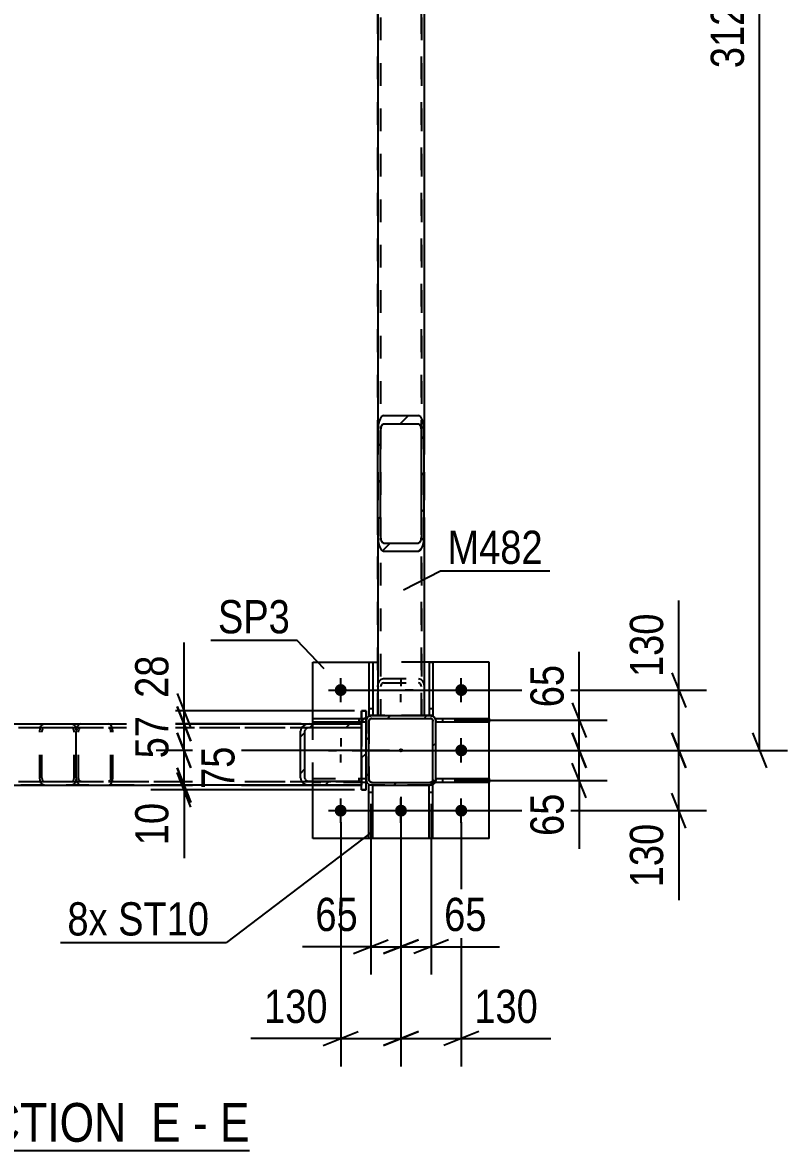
# Model space of a CAD drawing. Header units: millimetres. Extents: x -815 to 374, y -743 to 98.
# Drawn here: x 56.5 to 122.5, y -289.5 to -192.2 of the extents above; entities that cross this region are included whole.
import ezdxf

# ---------------------------------------------------------------- set-up
doc = ezdxf.new("R2010")
doc.units = ezdxf.units.MM
doc.linetypes.add('DXK_LINE_DOT2', pattern=[3.9198, 1.9599, -1.9599])
doc.linetypes.add('DXK_LINE_DOT3', pattern=[5.9187, 2.979, -0.9799, 0.9799, -0.9799])
doc.styles.add('Arial Narrow', font='ARIALN.TTF', dxfattribs={"height": 0.2})

# ---------------------------------------------------------------- blocks, each defined once
blk = doc.blocks.new('Unknown-232933173-16 - 10105')
at = {"color": 6, "linetype": 'Continuous'}
blk.add_line((48.422, -289.464), (76.069, -289.464), dxfattribs=at)
at = {"color": 0, "linetype": 'Continuous'}
for points in [[(66.53, -288.714), (66.53, -285.214), (48.422, -285.214), (48.422, -288.714)], [(70.137, -288.714), (70.137, -285.214), (67.58, -285.214), (67.58, -288.714)], [(72.462, -288.714), (72.462, -285.214), (71.187, -285.214), (71.187, -288.714)], [(76.069, -288.714), (76.069, -285.214), (73.512, -285.214), (73.512, -288.714)]]:
    blk.add_wipeout(points, dxfattribs=at)
at = {"color": 7, "linetype": 'Continuous', "style": 'Arial Narrow'}
for s, height, p in [('SECTION ', 3.3405, (48.422, -288.714)), ('E', 3.34, (67.58, -288.714)), ('E', 3.34, (73.512, -288.714)), ('-', 3.34, (71.187, -288.714))]:
    blk.add_text(s, height=height, dxfattribs=at).set_placement(p)
blk = doc.blocks.new('Part-232933173-10213 - 10105')
at = {"color": 2, "linetype": 'Continuous'}
for p, q in [((86.37, -247.356), (86.37, -251.956)), ((86.37, -247.356), (86.69, -247.356)), ((86.69, -247.356), (86.69, -251.956)), ((86.61, -251.956), (86.37, -251.956))]:
    blk.add_line(p, q, dxfattribs=at)
at = {"color": 7, "linetype": 'DXK_LINE_DOT2'}
for p, q in [((86.37, -251.356), (86.69, -251.356)), ((86.69, -251.956), (86.61, -251.956))]:
    blk.add_line(p, q, dxfattribs=at)
blk = doc.blocks.new('Part-232933173-10149 - 10105')
at = {"color": 7, "linetype": 'DXK_LINE_DOT2'}
for p, q in [((86.13, -251.556), (85.73, -251.556)), ((85.73, -251.556), (85.73, -258.356)), ((85.73, -251.556), (86.13, -251.556)), ((86.13, -258.356), (86.13, -251.556)), ((85.73, -258.356), (86.13, -258.356)), ((86.13, -258.356), (85.73, -258.356))]:
    blk.add_line(p, q, dxfattribs=at)
blk = doc.blocks.new('Part-232933173-10228 - 10105')
at = {"color": 2, "linetype": 'Continuous'}
for p, q in [((81.53, -252.197), (85.73, -252.197)), ((81.53, -252.517), (81.53, -252.197)), ((85.73, -252.517), (81.53, -252.517))]:
    blk.add_line(p, q, dxfattribs=at)
at = {"color": 7, "linetype": 'DXK_LINE_DOT2'}
for p, q in [((85.53, -252.517), (85.53, -252.197)), ((85.73, -252.197), (86.13, -252.197)), ((86.13, -252.517), (85.73, -252.517)), ((86.13, -252.197), (86.13, -252.517))]:
    blk.add_line(p, q, dxfattribs=at)
blk = doc.blocks.new('Part-232933173-10481 - 10105')
at = {"linetype": 'Continuous'}
h = blk.add_hatch(dxfattribs=at)
h.set_pattern_fill('', scale=0.7, style=0, pattern_type=0)
h.set_pattern_definition([(45, (41.0365, -257.9555), (-1.57154, 1.57154), [])])
h.paths.add_polyline_path([(36.531, -257.955), (41.036, -257.955), (41.33, -257.907), (41.578, -257.768), (41.744, -257.56), (41.803, -257.315), (41.803, -253.315), (41.744, -253.071), (41.578, -252.863), (41.33, -252.724), (41.036, -252.675), (36.531, -252.675), (36.531, -252.995), (41.036, -252.995), (41.183, -253.02), (41.307, -253.089), (41.39, -253.193), (41.419, -253.315), (41.419, -257.315), (41.39, -257.438), (41.307, -257.542), (41.183, -257.611), (41.036, -257.635), (36.531, -257.635)])
at = {"color": 7, "linetype": 'DXK_LINE_DOT2'}
for p, q in [((36.531, -257.955), (36.531, -252.675)), ((36.531, -252.675), (58.353, -252.676)), ((57.999, -253.071), (58.082, -252.863)), ((58.082, -252.863), (58.206, -252.724)), ((58.206, -252.724), (58.353, -252.676)), ((58.353, -252.676), (60.747, -252.676)), ((36.531, -252.995), (58.353, -252.996)), ((41.036, -252.995), (60.747, -252.996)), ((57.97, -253.316), (57.999, -253.071)), ((57.97, -257.316), (57.97, -253.316)), ((58.176, -253.193), (58.161, -253.316)), ((58.161, -257.316), (58.161, -253.316)), ((58.218, -253.089), (58.176, -253.193)), ((58.218, -253.089), (58.234, -253.071)), ((58.234, -253.071), (58.28, -253.02)), ((58.28, -253.02), (58.353, -252.996)), ((58.353, -252.996), (60.747, -252.996)), ((60.82, -253.02), (60.747, -252.996)), ((60.882, -253.089), (60.82, -253.02)), ((60.924, -253.193), (60.882, -253.089)), ((60.938, -253.316), (60.924, -253.193)), ((60.938, -257.316), (60.938, -253.316)), ((36.531, -257.635), (58.353, -257.636)), ((41.036, -257.635), (60.747, -257.636)), ((57.999, -257.56), (57.97, -257.316)), ((58.082, -257.768), (57.999, -257.56)), ((58.206, -257.907), (58.082, -257.768)), ((58.161, -257.316), (58.176, -257.438)), ((58.176, -257.438), (58.218, -257.542)), ((58.218, -257.542), (58.28, -257.611)), ((58.28, -257.611), (58.353, -257.636)), ((58.353, -257.636), (60.747, -257.636)), ((60.747, -257.636), (60.82, -257.611)), ((60.82, -257.611), (60.882, -257.542)), ((60.882, -257.542), (60.924, -257.438)), ((60.924, -257.438), (60.938, -257.316)), ((36.531, -257.955), (58.353, -257.956)), ((58.353, -257.956), (58.206, -257.907)), ((58.353, -257.956), (60.747, -257.956))]:
    blk.add_line(p, q, dxfattribs=at)
at = {"color": 2, "linetype": 'Continuous'}
for p, q in [((41.036, -252.675), (36.531, -252.675)), ((36.531, -252.675), (36.531, -252.995)), ((41.036, -252.675), (60.747, -252.676)), ((41.33, -252.724), (41.036, -252.675)), ((60.747, -252.676), (60.893, -252.724)), ((60.893, -252.724), (61.018, -252.863)), ((61.018, -252.863), (61.101, -253.071)), ((36.531, -252.995), (41.036, -252.995)), ((41.036, -252.995), (41.183, -253.02)), ((41.39, -253.193), (41.419, -253.315)), ((41.419, -257.315), (41.419, -253.315)), ((41.803, -253.315), (41.744, -253.071)), ((41.803, -257.315), (41.803, -253.315)), ((61.101, -253.071), (61.13, -253.316)), ((61.13, -257.316), (61.13, -253.316)), ((36.531, -257.635), (41.036, -257.635)), ((36.531, -257.955), (36.531, -257.635)), ((41.183, -257.611), (41.036, -257.635)), ((41.419, -257.315), (41.39, -257.438)), ((41.744, -257.56), (41.803, -257.315)), ((61.018, -257.768), (60.893, -257.907)), ((61.101, -257.56), (61.018, -257.768)), ((61.13, -257.316), (61.101, -257.56)), ((36.531, -257.955), (41.036, -257.955)), ((41.036, -257.955), (41.33, -257.907)), ((41.036, -257.955), (60.747, -257.956)), ((60.893, -257.907), (60.747, -257.956))]:
    blk.add_line(p, q, dxfattribs=at)
for centre, radius, start, end in [((41.112, -253.406), 0.716, 27.94628, 72.29879), ((41.074, -253.361), 0.358, 27.94628, 72.29879), ((41.074, -257.27), 0.358, 287.70117, 332.05373), ((41.112, -257.225), 0.716, 287.70117, 332.05373)]:
    blk.add_arc(centre, radius, start, end, dxfattribs=at)
blk = doc.blocks.new('Part-232933173-10417 - 10105')
at = {"color": 2, "linetype": 'Continuous'}
for p, q in [((81.53, -252.676), (81.53, -247.356)), ((81.53, -247.356), (87.13, -247.356)), ((96.73, -247.356), (91.13, -247.356)), ((96.73, -262.556), (96.73, -247.356)), ((81.53, -262.556), (81.53, -257.955)), ((96.73, -262.556), (81.53, -262.556))]:
    blk.add_line(p, q, dxfattribs=at)
at = {"color": 7, "linetype": 'DXK_LINE_DOT2'}
for p, q in [((91.13, -247.356), (87.13, -247.356)), ((81.53, -257.955), (81.53, -252.676))]:
    blk.add_line(p, q, dxfattribs=at)
blk = doc.blocks.new('Part-232933173-10150 - 10105')
at = {"linetype": 'Continuous'}
h = blk.add_hatch(dxfattribs=at)
h.set_pattern_fill('', scale=0.7, style=0, pattern_type=0)
h.set_pattern_definition([(45, (86.1297, -258.3562), (-1.57154, 1.57154), [])])
h.paths.add_polyline_path([(85.73, -258.356), (86.13, -258.356), (86.13, -251.556), (85.73, -251.556)])
at = {"color": 7, "linetype": 'DXK_LINE_DOT2'}
for p, q in [((85.73, -258.356), (85.73, -251.556)), ((85.73, -251.556), (86.13, -251.556)), ((86.13, -251.556), (86.13, -258.356)), ((86.13, -258.356), (85.73, -258.356))]:
    blk.add_line(p, q, dxfattribs=at)
at = {"color": 2, "linetype": 'Continuous'}
for p, q in [((85.73, -251.556), (86.13, -251.556)), ((85.73, -258.356), (85.73, -251.556)), ((86.13, -258.356), (86.13, -251.556)), ((85.73, -258.356), (86.13, -258.356))]:
    blk.add_line(p, q, dxfattribs=at)
blk = doc.blocks.new('Part-232933173-10173 - 10105')
at = {"color": 7, "linetype": 'DXK_LINE_DOT2'}
for p, q in [((61.242, -252.863), (61.159, -253.071)), ((61.366, -252.724), (61.242, -252.863)), ((61.513, -252.676), (61.366, -252.724)), ((61.513, -252.676), (63.907, -252.676)), ((61.513, -252.676), (85.73, -252.676)), ((63.907, -252.676), (85.73, -252.676)), ((64.053, -252.724), (63.907, -252.676)), ((64.178, -252.863), (64.053, -252.724)), ((64.261, -253.071), (64.178, -252.863)), ((85.73, -252.676), (85.73, -257.956)), ((61.159, -253.071), (61.13, -253.316)), ((61.13, -257.316), (61.13, -253.316)), ((61.321, -253.316), (61.336, -253.193)), ((61.321, -257.316), (61.321, -253.316)), ((61.336, -253.193), (61.378, -253.089)), ((61.378, -253.089), (61.44, -253.02)), ((61.44, -253.02), (61.513, -252.996)), ((61.513, -252.996), (63.907, -252.996)), ((61.513, -252.996), (85.73, -252.996)), ((63.907, -252.996), (85.73, -252.996)), ((63.907, -252.996), (63.98, -253.02)), ((63.98, -253.02), (64.042, -253.089)), ((64.042, -253.089), (64.084, -253.193)), ((64.084, -253.193), (64.098, -253.316)), ((64.098, -257.316), (64.098, -253.316)), ((64.29, -253.316), (64.261, -253.071)), ((64.29, -257.316), (64.29, -253.316)), ((61.13, -257.316), (61.159, -257.56)), ((61.159, -257.56), (61.242, -257.768)), ((61.242, -257.768), (61.366, -257.907)), ((61.336, -257.438), (61.321, -257.316)), ((61.378, -257.542), (61.336, -257.438)), ((61.44, -257.611), (61.378, -257.542)), ((61.513, -257.636), (61.44, -257.611)), ((61.513, -257.636), (63.907, -257.636)), ((61.513, -257.636), (85.73, -257.636)), ((63.98, -257.611), (63.907, -257.636)), ((63.907, -257.636), (85.73, -257.636)), ((64.042, -257.542), (63.98, -257.611)), ((64.084, -257.438), (64.042, -257.542)), ((64.053, -257.907), (64.178, -257.768)), ((64.098, -257.316), (64.084, -257.438)), ((64.178, -257.768), (64.261, -257.56)), ((64.261, -257.56), (64.29, -257.316)), ((61.366, -257.907), (61.513, -257.956)), ((61.513, -257.956), (63.907, -257.956)), ((85.73, -257.956), (61.513, -257.956)), ((63.907, -257.956), (64.053, -257.907)), ((63.907, -257.956), (85.73, -257.956))]:
    blk.add_line(p, q, dxfattribs=at)
blk = doc.blocks.new('Bolt-232933173-10181 - 10105')
at = {"linetype": 'Continuous'}
for points in [[(83.93, -249.236, -1), (83.93, -250.276, -1)], [(94.33, -249.236, -1), (94.33, -250.276, -1)], [(94.33, -254.436, -1), (94.33, -255.476, -1)], [(83.93, -259.636, -1), (83.93, -260.676, -1)], [(89.13, -259.636, -1), (89.13, -260.676, -1)], [(94.33, -259.636, -1), (94.33, -260.676, -1)]]:
    blk.add_hatch(color=1, dxfattribs=at).paths.add_polyline_path(points)
at = {"color": 1, "linetype": 'Continuous'}
for p, q in [((83.93, -250.796), (83.93, -248.716)), ((89.13, -248.716), (89.13, -249.409)), ((94.33, -250.796), (94.33, -248.716)), ((82.89, -249.756), (84.97, -249.756)), ((88.09, -249.756), (88.782, -249.756)), ((90.17, -249.756), (89.477, -249.756)), ((93.29, -249.756), (95.37, -249.756)), ((89.13, -250.796), (89.13, -250.104)), ((83.93, -253.916), (83.93, -254.609)), ((94.33, -255.996), (94.33, -253.916)), ((82.89, -254.956), (83.582, -254.956)), ((83.93, -255.996), (83.93, -255.304)), ((84.97, -254.956), (84.277, -254.956)), ((93.29, -254.956), (95.37, -254.956)), ((83.93, -261.196), (83.93, -259.116)), ((89.13, -261.196), (89.13, -259.116)), ((94.33, -261.196), (94.33, -259.116)), ((82.89, -260.156), (84.97, -260.156)), ((88.09, -260.156), (90.17, -260.156)), ((93.29, -260.156), (95.37, -260.156))]:
    blk.add_line(p, q, dxfattribs=at)
blk = doc.blocks.new('Part-232933173-10482 - 10105')
at = {"linetype": 'Continuous'}
h = blk.add_hatch(dxfattribs=at)
h.set_pattern_fill('', scale=0.7, style=0, pattern_type=0)
h.set_pattern_definition([(45, (85.7297, -257.9555), (-1.57154, 1.57154), [])])
h.paths.add_polyline_path([(81.223, -257.955), (85.73, -257.955), (85.73, -257.635), (81.223, -257.635), (81.077, -257.611), (80.953, -257.542), (80.869, -257.438), (80.84, -257.315), (80.84, -253.315), (80.869, -253.193), (80.953, -253.089), (81.077, -253.02), (81.223, -252.995), (85.73, -252.995), (85.73, -252.675), (81.223, -252.675), (80.93, -252.724), (80.682, -252.863), (80.516, -253.071), (80.457, -253.315), (80.457, -257.315), (80.516, -257.56), (80.682, -257.768), (80.93, -257.907)])
at = {"color": 7, "linetype": 'DXK_LINE_DOT2'}
for p, q in [((36.531, -252.676), (85.73, -252.675)), ((36.531, -257.956), (36.531, -252.676)), ((36.531, -252.676), (60.747, -252.676)), ((85.73, -257.955), (85.73, -252.675)), ((36.531, -252.996), (85.73, -252.995)), ((36.531, -252.996), (81.223, -252.995)), ((36.531, -257.636), (85.73, -257.635)), ((36.531, -257.636), (81.223, -257.635)), ((85.73, -257.955), (36.531, -257.956)), ((36.531, -257.956), (60.747, -257.956))]:
    blk.add_line(p, q, dxfattribs=at)
at = {"color": 2, "linetype": 'Continuous'}
for p, q in [((60.747, -252.676), (81.223, -252.675)), ((81.223, -252.675), (80.93, -252.724)), ((81.223, -252.675), (85.73, -252.675)), ((85.73, -252.995), (85.73, -252.675)), ((80.516, -253.071), (80.457, -253.315)), ((80.457, -257.315), (80.457, -253.315)), ((80.84, -253.315), (80.869, -253.193)), ((80.84, -257.315), (80.84, -253.315)), ((81.077, -253.02), (81.223, -252.995)), ((81.223, -252.995), (85.73, -252.995)), ((80.457, -257.315), (80.516, -257.56)), ((80.869, -257.438), (80.84, -257.315)), ((81.223, -257.635), (81.077, -257.611)), ((85.73, -257.635), (81.223, -257.635)), ((85.73, -257.955), (85.73, -257.635)), ((60.747, -257.956), (81.223, -257.955)), ((80.93, -257.907), (81.223, -257.955)), ((81.223, -257.955), (85.73, -257.955))]:
    blk.add_line(p, q, dxfattribs=at)
for centre, radius, start, end in [((81.148, -253.406), 0.716, 107.70121, 152.05372), ((81.186, -253.361), 0.358, 107.70121, 152.05372), ((81.148, -257.225), 0.716, 207.94627, 252.29883), ((81.186, -257.27), 0.358, 207.94627, 252.29883)]:
    blk.add_arc(centre, radius, start, end, dxfattribs=at)
blk = doc.blocks.new('Part-232933173-10203 - 10105')
at = {"color": 2, "linetype": 'Continuous'}
for p, q in [((86.61, -257.956), (86.37, -257.956)), ((86.37, -262.556), (86.37, -257.956)), ((86.69, -262.556), (86.69, -257.956)), ((86.69, -262.556), (86.37, -262.556))]:
    blk.add_line(p, q, dxfattribs=at)
at = {"color": 7, "linetype": 'DXK_LINE_DOT2'}
for p, q in [((86.37, -258.556), (86.69, -258.556)), ((86.69, -257.956), (86.61, -257.956))]:
    blk.add_line(p, q, dxfattribs=at)
blk = doc.blocks.new('Part-232933173-10208 - 10105')
at = {"color": 2, "linetype": 'Continuous'}
for p, q in [((91.57, -262.556), (91.57, -257.956)), ((91.89, -257.956), (91.65, -257.956)), ((91.89, -262.556), (91.89, -257.956)), ((91.89, -262.556), (91.57, -262.556))]:
    blk.add_line(p, q, dxfattribs=at)
at = {"color": 7, "linetype": 'DXK_LINE_DOT2'}
for p, q in [((91.57, -257.956), (91.65, -257.956)), ((91.57, -258.556), (91.89, -258.556))]:
    blk.add_line(p, q, dxfattribs=at)
blk = doc.blocks.new('Part-232933173-10218 - 10105')
at = {"color": 2, "linetype": 'Continuous'}
for p, q in [((91.57, -247.356), (91.57, -251.956)), ((91.57, -247.356), (91.89, -247.356)), ((91.89, -247.356), (91.89, -251.956)), ((91.89, -251.956), (91.65, -251.956))]:
    blk.add_line(p, q, dxfattribs=at)
at = {"color": 7, "linetype": 'DXK_LINE_DOT2'}
for p, q in [((91.57, -251.356), (91.89, -251.356)), ((91.65, -251.956), (91.57, -251.956))]:
    blk.add_line(p, q, dxfattribs=at)
blk = doc.blocks.new('Part-232933173-10223 - 10105')
at = {"color": 7, "linetype": 'DXK_LINE_DOT2'}
for p, q in [((81.53, -257.396), (86.13, -257.396)), ((81.53, -257.716), (81.53, -257.396)), ((86.13, -257.716), (81.53, -257.716)), ((85.53, -257.716), (85.53, -257.396)), ((86.13, -257.396), (86.13, -257.716))]:
    blk.add_line(p, q, dxfattribs=at)
blk = doc.blocks.new('Part-232933173-10233 - 10105')
at = {"color": 2, "linetype": 'Continuous'}
for p, q in [((92.13, -257.396), (96.73, -257.396)), ((92.13, -257.716), (92.13, -257.476)), ((96.73, -257.716), (92.13, -257.716)), ((96.73, -257.396), (96.73, -257.716))]:
    blk.add_line(p, q, dxfattribs=at)
at = {"color": 7, "linetype": 'DXK_LINE_DOT2'}
for p, q in [((92.13, -257.476), (92.13, -257.396)), ((92.73, -257.716), (92.73, -257.396))]:
    blk.add_line(p, q, dxfattribs=at)
blk = doc.blocks.new('Part-232933173-10238 - 10105')
at = {"color": 2, "linetype": 'Continuous'}
for p, q in [((92.13, -252.436), (92.13, -252.197)), ((92.13, -252.197), (96.73, -252.197)), ((96.73, -252.517), (92.13, -252.517)), ((96.73, -252.197), (96.73, -252.517))]:
    blk.add_line(p, q, dxfattribs=at)
at = {"color": 7, "linetype": 'DXK_LINE_DOT2'}
for p, q in [((92.13, -252.517), (92.13, -252.436)), ((92.73, -252.517), (92.73, -252.197))]:
    blk.add_line(p, q, dxfattribs=at)
blk = doc.blocks.new('Part-232933173-10401 - 10105')
at = {"linetype": 'Continuous'}
h = blk.add_hatch(dxfattribs=at)
h.set_pattern_fill('', scale=0.7, style=0, pattern_type=0)
h.set_pattern_definition([(45, (91.6497, -257.9564), (-1.57154, 1.57154), [])])
h.paths.add_polyline_path([(86.61, -257.956), (91.65, -257.956), (91.833, -257.92), (91.989, -257.816), (92.093, -257.66), (92.13, -257.476), (92.13, -252.436), (92.093, -252.253), (91.989, -252.097), (91.833, -251.993), (91.65, -251.956), (86.61, -251.956), (86.426, -251.993), (86.27, -252.097), (86.166, -252.253), (86.13, -252.436), (86.13, -257.476), (86.166, -257.66), (86.27, -257.816), (86.426, -257.92)])
h.paths.add_polyline_path([(86.388, -257.568), (86.37, -257.476), (86.37, -252.436), (86.388, -252.345), (86.44, -252.267), (86.518, -252.215), (86.61, -252.196), (91.65, -252.196), (91.742, -252.215), (91.819, -252.267), (91.871, -252.345), (91.89, -252.436), (91.89, -257.476), (91.871, -257.568), (91.819, -257.646), (91.742, -257.698), (91.65, -257.716), (86.61, -257.716), (86.518, -257.698), (86.44, -257.646)])
blk.add_hatch(color=30, dxfattribs=at).paths.add_polyline_path([(89.13, -255.056, -1), (89.13, -254.856, -1)])
at = {"color": 7, "linetype": 'DXK_LINE_DOT2'}
for p, q in [((86.426, -251.993), (86.61, -251.956)), ((91.65, -251.956), (86.61, -251.956)), ((91.65, -251.956), (91.833, -251.993)), ((86.13, -252.436), (86.166, -252.253)), ((86.13, -257.476), (86.13, -252.436)), ((86.388, -252.345), (86.37, -252.436)), ((86.37, -252.436), (86.37, -257.476)), ((86.44, -252.267), (86.388, -252.345)), ((86.518, -252.215), (86.44, -252.267)), ((86.61, -252.196), (86.518, -252.215)), ((86.61, -252.196), (91.65, -252.196)), ((91.742, -252.215), (91.65, -252.196)), ((91.819, -252.267), (91.742, -252.215)), ((91.871, -252.345), (91.819, -252.267)), ((91.89, -252.436), (91.871, -252.345)), ((91.89, -257.476), (91.89, -252.436)), ((92.093, -252.253), (92.13, -252.436)), ((92.13, -257.476), (92.13, -252.436)), ((86.166, -257.66), (86.13, -257.476)), ((86.37, -257.476), (86.388, -257.568)), ((86.388, -257.568), (86.44, -257.646)), ((86.44, -257.646), (86.518, -257.698)), ((86.518, -257.698), (86.61, -257.716)), ((86.61, -257.716), (91.65, -257.716)), ((91.65, -257.716), (91.742, -257.698)), ((91.742, -257.698), (91.819, -257.646)), ((91.819, -257.646), (91.871, -257.568)), ((91.871, -257.568), (91.89, -257.476)), ((92.13, -257.476), (92.093, -257.66)), ((86.61, -257.956), (86.426, -257.92)), ((91.65, -257.956), (86.61, -257.956)), ((91.833, -257.92), (91.65, -257.956))]:
    blk.add_line(p, q, dxfattribs=at)
at = {"color": 2, "linetype": 'Continuous'}
for p, q in [((86.61, -251.956), (86.426, -251.993)), ((86.61, -251.956), (91.65, -251.956)), ((91.833, -251.993), (91.65, -251.956)), ((86.166, -252.253), (86.13, -252.436)), ((86.13, -257.476), (86.13, -252.436)), ((86.37, -252.436), (86.388, -252.345)), ((86.37, -257.476), (86.37, -252.436)), ((86.388, -252.345), (86.44, -252.267)), ((86.44, -252.267), (86.518, -252.215)), ((86.518, -252.215), (86.61, -252.196)), ((86.61, -252.196), (91.65, -252.196)), ((91.65, -252.196), (91.742, -252.215)), ((91.742, -252.215), (91.819, -252.267)), ((91.819, -252.267), (91.871, -252.345)), ((91.871, -252.345), (91.89, -252.436)), ((91.89, -257.476), (91.89, -252.436)), ((92.13, -252.436), (92.093, -252.253)), ((92.13, -257.476), (92.13, -252.436)), ((86.13, -257.476), (86.166, -257.66)), ((86.388, -257.568), (86.37, -257.476)), ((86.44, -257.646), (86.388, -257.568)), ((86.518, -257.698), (86.44, -257.646)), ((86.61, -257.716), (86.518, -257.698)), ((86.61, -257.716), (91.65, -257.716)), ((91.742, -257.698), (91.65, -257.716)), ((91.819, -257.646), (91.742, -257.698)), ((91.871, -257.568), (91.819, -257.646)), ((91.89, -257.476), (91.871, -257.568)), ((92.093, -257.66), (92.13, -257.476)), ((86.426, -257.92), (86.61, -257.956)), ((86.61, -257.956), (91.65, -257.956)), ((91.65, -257.956), (91.833, -257.92))]:
    blk.add_line(p, q, dxfattribs=at)
at = {"color": 7, "linetype": 'DXK_LINE_DOT3'}
blk.add_line((89.13, -254.956), (89.13, -254.956), dxfattribs=at)
at = {"color": 30, "linetype": 'DXK_LINE_DOT3'}
blk.add_line((89.13, -254.956), (89.13, -254.956), dxfattribs=at)
at = {"color": 30, "linetype": 'Continuous'}
blk.add_circle((89.13, -254.956), 0.1, dxfattribs=at)
at = {"color": 7, "linetype": 'DXK_LINE_DOT2'}
for centre, start, end in [((86.61, -252.436), 112.5, 157.5), ((91.65, -252.436), 22.5, 67.5), ((86.61, -257.476), 202.5, 247.5), ((91.65, -257.476), 292.5, 337.5)]:
    blk.add_arc(centre, 0.48, start, end, dxfattribs=at)
at = {"color": 2, "linetype": 'Continuous'}
for centre, start, end in [((86.61, -252.436), 112.5, 157.5), ((91.65, -252.436), 22.5, 67.5), ((86.61, -257.476), 202.5, 247.5), ((91.65, -257.476), 292.5, 337.5)]:
    blk.add_arc(centre, 0.48, start, end, dxfattribs=at)
blk = doc.blocks.new('Part-232933173-10463 - 10105')
at = {"color": 7, "linetype": 'DXK_LINE_DOT2'}
for p, q in [((87.13, -132.956), (87.13, -236.376)), ((87.37, -132.956), (87.37, -251.956)), ((90.89, -132.956), (90.89, -251.956)), ((91.13, -132.956), (91.13, -236.376)), ((87.166, -249.207), (87.27, -248.967)), ((87.27, -248.967), (87.426, -248.807)), ((87.426, -248.807), (87.61, -248.751)), ((87.61, -248.751), (90.65, -248.751)), ((90.65, -248.751), (90.833, -248.807)), ((90.833, -248.807), (90.989, -248.967)), ((90.989, -248.967), (91.093, -249.207)), ((87.13, -249.49), (87.166, -249.207)), ((87.388, -249.349), (87.37, -249.49)), ((87.44, -249.229), (87.388, -249.349)), ((87.518, -249.149), (87.44, -249.229)), ((87.61, -249.12), (87.518, -249.149)), ((87.61, -249.12), (90.65, -249.12)), ((90.742, -249.149), (90.65, -249.12)), ((90.819, -249.229), (90.742, -249.149)), ((90.871, -249.349), (90.819, -249.229)), ((90.89, -249.49), (90.871, -249.349)), ((91.093, -249.207), (91.13, -249.49)), ((91.13, -251.956), (87.13, -251.956))]:
    blk.add_line(p, q, dxfattribs=at)
at = {"color": 2, "linetype": 'Continuous'}
for p, q in [((87.13, -236.376), (87.13, -251.956)), ((91.13, -236.376), (91.13, -251.956))]:
    blk.add_line(p, q, dxfattribs=at)
blk = doc.blocks.new('Part-232933173-10468 - 10105')
at = {"color": 7, "linetype": 'DXK_LINE_DOT2'}
for p, q in [((87.13, -251.956), (87.13, -132.956)), ((87.37, -132.956), (87.37, -251.956)), ((90.89, -251.956), (90.89, -132.956)), ((91.13, -132.956), (91.13, -251.956)), ((91.13, -251.956), (87.13, -251.956))]:
    blk.add_line(p, q, dxfattribs=at)
blk = doc.blocks.new('Part-232933173-10473 - 10105')
at = {"linetype": 'Continuous'}
h = blk.add_hatch(dxfattribs=at)
h.set_pattern_fill('', scale=0.7, style=0, pattern_type=0)
h.set_pattern_definition([(45, (90.6497, -237.7798), (-1.57154, 1.57154), [])])
h.paths.add_polyline_path([(87.61, -237.78), (90.65, -237.78), (90.833, -237.673), (90.989, -237.369), (91.093, -236.913), (91.13, -236.376), (91.13, -227.488), (91.093, -226.951), (90.989, -226.496), (90.833, -226.191), (90.65, -226.085), (87.61, -226.085), (87.426, -226.191), (87.27, -226.496), (87.166, -226.951), (87.13, -227.488), (87.13, -236.376), (87.166, -236.913), (87.27, -237.369), (87.426, -237.673)])
h.paths.add_polyline_path([(87.44, -236.873), (87.388, -236.645), (87.37, -236.376), (87.37, -227.488), (87.388, -227.219), (87.44, -226.992), (87.518, -226.84), (87.61, -226.786), (90.65, -226.786), (90.742, -226.84), (90.819, -226.992), (90.871, -227.219), (90.89, -227.488), (90.89, -236.376), (90.871, -236.645), (90.819, -236.873), (90.742, -237.025), (90.65, -237.078), (87.61, -237.078), (87.518, -237.025)])
at = {"color": 2, "linetype": 'Continuous'}
for p, q in [((87.13, -132.956), (87.13, -227.488)), ((91.13, -132.956), (91.13, -227.488)), ((87.61, -226.085), (87.426, -226.191)), ((87.61, -226.085), (90.65, -226.085)), ((90.833, -226.191), (90.65, -226.085)), ((87.166, -226.951), (87.13, -227.488)), ((87.13, -236.376), (87.13, -227.488)), ((87.37, -227.488), (87.388, -227.219)), ((87.37, -236.376), (87.37, -227.488)), ((87.518, -226.84), (87.61, -226.786)), ((87.61, -226.786), (90.65, -226.786)), ((90.65, -226.786), (90.742, -226.84)), ((90.871, -227.219), (90.89, -227.488)), ((90.89, -236.376), (90.89, -227.488)), ((91.13, -227.488), (91.093, -226.951)), ((91.13, -236.376), (91.13, -227.488)), ((87.13, -236.376), (87.166, -236.913)), ((87.388, -236.645), (87.37, -236.376)), ((90.89, -236.376), (90.871, -236.645)), ((91.093, -236.913), (91.13, -236.376)), ((87.61, -237.078), (87.518, -237.025)), ((87.61, -237.078), (90.65, -237.078)), ((90.742, -237.025), (90.65, -237.078)), ((87.426, -237.673), (87.61, -237.78)), ((87.61, -237.78), (90.65, -237.78)), ((90.65, -237.78), (90.833, -237.673))]:
    blk.add_line(p, q, dxfattribs=at)
at = {"color": 7, "linetype": 'DXK_LINE_DOT2'}
for p, q in [((87.37, -132.956), (87.37, -236.376)), ((90.89, -132.956), (90.89, -236.376)), ((87.13, -227.488), (87.13, -236.376)), ((91.13, -227.488), (91.13, -236.376))]:
    blk.add_line(p, q, dxfattribs=at)
at = {"color": 2, "linetype": 'Continuous'}
for centre, radius, start, end in [((88.793, -227.083), 1.632, 146.88452, 175.35201), ((89.466, -227.083), 1.632, 4.64799, 33.11548), ((88.201, -227.286), 0.816, 146.88452, 175.35201), ((90.058, -227.286), 0.816, 4.64799, 33.11548), ((88.793, -236.781), 1.632, 184.64799, 213.11548), ((88.201, -236.579), 0.816, 184.64799, 213.11548), ((90.058, -236.579), 0.816, 326.88452, 355.35201), ((89.466, -236.781), 1.632, 326.88452, 355.35201)]:
    blk.add_arc(centre, radius, start, end, dxfattribs=at)
blk = doc.blocks.new('StraightDimension-232933173-56191 - 10105')
at = {"color": 7, "linetype": 'Continuous'}
for p, q in [((86.53, -259.556), (86.53, -274.288)), ((89.13, -258.956), (89.13, -274.288)), ((85.03, -272.488), (88.03, -271.288)), ((90.63, -271.288), (87.63, -272.488)), ((86.53, -271.888), (80.623, -271.888)), ((86.53, -271.888), (80.623, -271.888)), ((86.53, -271.888), (89.13, -271.888))]:
    blk.add_line(p, q, dxfattribs=at)
at = {"color": 0}
blk.add_wipeout([(86.005, -271.138), (86.005, -266.938), (81.148, -266.938), (81.148, -271.138)], dxfattribs=at)
at = {"color": 3, "style": 'Arial Narrow'}
blk.add_text('65', height=2.8633, dxfattribs=at).set_placement((81.748, -270.538))
blk = doc.blocks.new('StraightDimension-232933173-10567 - 10105')
at = {"color": 7, "linetype": 'Continuous'}
for p, q in [((120.059, -254.956), (120.059, -129.956)), ((119.459, -253.456), (120.659, -256.456)), ((95.33, -254.956), (122.459, -254.956))]:
    blk.add_line(p, q, dxfattribs=at)
at = {"color": 0}
blk.add_wipeout([(119.309, -188.2), (115.109, -188.2), (115.109, -196.713), (119.309, -196.713)], dxfattribs=at)
at = {"color": 3, "style": 'Arial Narrow'}
blk.add_text('3125', height=2.8633, rotation=90.00021, dxfattribs=at).set_placement((118.709, -196.113))
blk = doc.blocks.new('StraightDimension-232933173-42454 - 10105')
at = {"color": 7, "linetype": 'Continuous'}
for p, q in [((83.93, -261.156), (83.93, -282.214)), ((89.13, -261.156), (89.13, -282.214)), ((83.93, -279.814), (76.195, -279.814)), ((83.93, -279.814), (76.195, -279.814)), ((82.43, -280.414), (85.43, -279.214)), ((83.93, -279.814), (89.13, -279.814)), ((90.63, -279.214), (87.63, -280.414))]:
    blk.add_line(p, q, dxfattribs=at)
at = {"color": 0}
blk.add_wipeout([(83.405, -279.064), (83.405, -274.864), (76.72, -274.864), (76.72, -279.064)], dxfattribs=at)
at = {"color": 3, "style": 'Arial Narrow'}
blk.add_text('130', height=2.8633, dxfattribs=at).set_placement((77.32, -278.464))
blk = doc.blocks.new('StraightDimension-232933173-42456 - 10105')
at = {"color": 7, "linetype": 'Continuous'}
for p, q in [((89.13, -261.156), (89.13, -282.214)), ((94.33, -261.156), (94.33, -282.214)), ((87.63, -280.414), (90.63, -279.214)), ((89.13, -279.814), (94.33, -279.814)), ((95.83, -279.214), (92.83, -280.414)), ((94.33, -279.814), (102.064, -279.814)), ((94.33, -279.814), (102.064, -279.814))]:
    blk.add_line(p, q, dxfattribs=at)
at = {"color": 0}
blk.add_wipeout([(101.539, -279.064), (101.539, -274.864), (94.855, -274.864), (94.855, -279.064)], dxfattribs=at)
at = {"color": 3, "style": 'Arial Narrow'}
blk.add_text('130', height=2.8633, dxfattribs=at).set_placement((95.455, -278.464))
blk = doc.blocks.new('StraightDimension-232933173-42656 - 10105')
at = {"color": 7, "linetype": 'Continuous'}
for p, q in [((112.485, -253.456), (113.685, -256.456)), ((84.93, -254.956), (115.485, -254.956)), ((113.085, -260.156), (113.085, -254.956)), ((113.685, -261.656), (112.485, -258.656)), ((84.93, -260.156), (115.485, -260.156)), ((113.085, -260.156), (113.085, -267.891)), ((113.085, -260.156), (113.085, -267.891))]:
    blk.add_line(p, q, dxfattribs=at)
at = {"color": 0}
blk.add_wipeout([(112.335, -260.681), (108.135, -260.681), (108.135, -267.366), (112.335, -267.366)], dxfattribs=at)
at = {"color": 3, "style": 'Arial Narrow'}
blk.add_text('130', height=2.8633, rotation=90.00021, dxfattribs=at).set_placement((111.735, -266.766))
blk = doc.blocks.new('StraightDimension-232933173-42658 - 10105')
at = {"color": 7, "linetype": 'Continuous'}
for p, q in [((113.085, -249.756), (113.085, -242.022)), ((113.085, -249.756), (113.085, -242.022)), ((112.485, -248.256), (113.685, -251.256)), ((84.93, -249.756), (115.485, -249.756)), ((113.085, -254.956), (113.085, -249.756)), ((113.685, -256.456), (112.485, -253.456)), ((84.93, -254.956), (115.485, -254.956))]:
    blk.add_line(p, q, dxfattribs=at)
at = {"color": 0}
blk.add_wipeout([(112.335, -242.547), (108.135, -242.547), (108.135, -249.231), (112.335, -249.231)], dxfattribs=at)
at = {"color": 3, "style": 'Arial Narrow'}
blk.add_text('130', height=2.8633, rotation=90.00021, dxfattribs=at).set_placement((111.735, -248.631))
blk = doc.blocks.new('StraightDimension-232933173-56130 - 10105')
at = {"color": 7, "linetype": 'Continuous'}
for p, q in [((104.506, -252.361), (104.506, -246.455)), ((104.506, -252.361), (104.506, -246.455)), ((103.906, -250.861), (105.106, -253.861)), ((93.73, -252.361), (106.906, -252.361)), ((104.506, -254.956), (104.506, -252.361)), ((105.106, -256.456), (103.906, -253.456)), ((93.13, -254.956), (106.906, -254.956))]:
    blk.add_line(p, q, dxfattribs=at)
at = {"color": 0}
blk.add_wipeout([(103.756, -246.98), (99.556, -246.98), (99.556, -251.836), (103.756, -251.836)], dxfattribs=at)
at = {"color": 3, "style": 'Arial Narrow'}
blk.add_text('65', height=2.8633, rotation=90.00021, dxfattribs=at).set_placement((103.156, -251.236))
blk = doc.blocks.new('StraightDimension-232933173-56131 - 10105')
at = {"color": 7, "linetype": 'Continuous'}
for p, q in [((103.906, -253.456), (105.106, -256.456)), ((93.13, -254.956), (106.906, -254.956)), ((104.506, -257.556), (104.506, -254.956)), ((105.106, -259.056), (103.906, -256.056)), ((93.73, -257.556), (106.906, -257.556)), ((104.506, -257.556), (104.506, -263.463)), ((104.506, -257.556), (104.506, -263.463))]:
    blk.add_line(p, q, dxfattribs=at)
at = {"color": 0}
blk.add_wipeout([(103.756, -258.081), (99.556, -258.081), (99.556, -262.938), (103.756, -262.938)], dxfattribs=at)
at = {"color": 3, "style": 'Arial Narrow'}
blk.add_text('65', height=2.8633, rotation=90.00021, dxfattribs=at).set_placement((103.156, -262.338))
blk = doc.blocks.new('StraightDimension-232933173-56190 - 10105')
at = {"color": 7, "linetype": 'Continuous'}
for p, q in [((89.13, -258.956), (89.13, -274.288)), ((91.73, -259.556), (91.73, -274.288)), ((87.63, -272.488), (90.63, -271.288)), ((93.23, -271.288), (90.23, -272.488)), ((89.13, -271.888), (91.73, -271.888)), ((91.73, -271.888), (97.636, -271.888)), ((91.73, -271.888), (97.636, -271.888))]:
    blk.add_line(p, q, dxfattribs=at)
at = {"color": 0}
blk.add_wipeout([(97.111, -271.138), (97.111, -266.938), (92.255, -266.938), (92.255, -271.138)], dxfattribs=at)
at = {"color": 3, "style": 'Arial Narrow'}
blk.add_text('65', height=2.8633, dxfattribs=at).set_placement((92.855, -270.538))
blk = doc.blocks.new('StraightDimension-232933173-60151 - 10105')
at = {"color": 7, "linetype": 'Continuous'}
for p, q in [((70.419, -251.556), (70.419, -245.65)), ((70.419, -251.556), (70.419, -245.65)), ((69.819, -250.056), (71.019, -253.056)), ((85.13, -251.556), (67.569, -251.556)), ((71.019, -254.175), (69.819, -251.175)), ((70.419, -252.675), (70.419, -251.556)), ((80.53, -252.675), (67.569, -252.675))]:
    blk.add_line(p, q, dxfattribs=at)
at = {"color": 0}
blk.add_wipeout([(69.669, -246.175), (65.469, -246.175), (65.469, -251.031), (69.669, -251.031)], dxfattribs=at)
at = {"color": 3, "style": 'Arial Narrow'}
blk.add_text('28', height=2.8633, rotation=90.00021, dxfattribs=at).set_placement((69.069, -250.431))
blk = doc.blocks.new('StraightDimension-232933173-60152 - 10105')
at = {"color": 7, "linetype": 'Continuous'}
for p, q in [((69.819, -251.175), (71.019, -254.175)), ((80.53, -252.675), (67.569, -252.675)), ((70.419, -254.956), (70.419, -252.675)), ((71.019, -256.456), (69.819, -253.456)), ((88.13, -254.956), (67.569, -254.956))]:
    blk.add_line(p, q, dxfattribs=at)
at = {"color": 0}
blk.add_wipeout([(69.669, -251.388), (65.469, -251.388), (65.469, -256.244), (69.669, -256.244)], dxfattribs=at)
at = {"color": 3, "style": 'Arial Narrow'}
blk.add_text('57', height=2.8633, rotation=90.00021, dxfattribs=at).set_placement((69.069, -255.644))
blk = doc.blocks.new('StraightDimension-232933173-60153 - 10105')
at = {"color": 7, "linetype": 'Continuous'}
for p, q in [((69.819, -253.456), (71.019, -256.456)), ((88.13, -254.956), (68.019, -254.956)), ((70.419, -257.956), (70.419, -254.956)), ((71.019, -259.456), (69.819, -256.456)), ((84.73, -257.956), (68.019, -257.956))]:
    blk.add_line(p, q, dxfattribs=at)
at = {"color": 0}
blk.add_wipeout([(75.369, -254.028), (71.169, -254.028), (71.169, -258.884), (75.369, -258.884)], dxfattribs=at)
at = {"color": 3, "style": 'Arial Narrow'}
blk.add_text('75', height=2.8633, rotation=90.00021, dxfattribs=at).set_placement((74.769, -258.284))
blk = doc.blocks.new('StraightDimension-232933173-60154 - 10105')
at = {"color": 7, "linetype": 'Continuous'}
for p, q in [((69.819, -256.456), (71.019, -259.456)), ((71.019, -259.856), (69.819, -256.856)), ((84.73, -257.956), (67.569, -257.956)), ((85.13, -258.356), (67.569, -258.356)), ((70.419, -258.356), (70.419, -257.956)), ((70.419, -258.356), (70.419, -264.262)), ((70.419, -258.356), (70.419, -264.262))]:
    blk.add_line(p, q, dxfattribs=at)
at = {"color": 0}
blk.add_wipeout([(69.669, -258.881), (65.469, -258.881), (65.469, -263.737), (69.669, -263.737)], dxfattribs=at)
at = {"color": 3, "style": 'Arial Narrow'}
blk.add_text('10', height=2.8633, rotation=90.00021, dxfattribs=at).set_placement((69.069, -263.137))
blk = doc.blocks.new('Mark-232933173-10413 - 10105')
at = {"color": 30, "linetype": 'Continuous'}
for p in [(72.744, -245.462), (82.502, -247.916)]:
    blk.add_line(p, (80.155, -245.462), dxfattribs=at)
at = {"color": 0}
blk.add_wipeout([(79.555, -244.862), (79.555, -241.862), (73.344, -241.862), (73.344, -244.862)], dxfattribs=at)
blk.add_wipeout([(79.555, -244.862), (79.555, -241.862), (73.344, -241.862), (73.344, -244.862)], dxfattribs=at)
at = {"color": 3, "style": 'Arial Narrow'}
blk.add_text('SP3', height=2.8633, dxfattribs=at).set_placement((73.344, -244.862))
blk = doc.blocks.new('Mark-232933173-10459 - 10105')
at = {"color": 30, "linetype": 'Continuous'}
for p, q in [((89.337, -241.113), (92.539, -239.472)), ((92.539, -239.472), (101.962, -239.472))]:
    blk.add_line(p, q, dxfattribs=at)
at = {"color": 0}
blk.add_wipeout([(101.362, -238.872), (101.362, -235.872), (93.139, -235.872), (93.139, -238.872)], dxfattribs=at)
blk.add_wipeout([(101.362, -238.872), (101.362, -235.872), (93.139, -235.872), (93.139, -238.872)], dxfattribs=at)
at = {"color": 3, "style": 'Arial Narrow'}
blk.add_text('M482', height=2.8633, dxfattribs=at).set_placement((93.139, -238.872))
blk = doc.blocks.new('MarkSet-232933173-10896 - 10105')
at = {"color": 30, "linetype": 'Continuous'}
for p in [(86.569, -262.045), (59.763, -271.524)]:
    blk.add_line(p, (74.089, -271.524), dxfattribs=at)
at = {"color": 0}
for points in [[(63.835, -270.924), (63.835, -267.924), (60.363, -267.924), (60.363, -270.924)], [(72.589, -270.924), (72.589, -267.924), (64.735, -267.924), (64.735, -270.924)]]:
    blk.add_wipeout(points, dxfattribs=at)
for points in [[(63.835, -270.924), (63.835, -267.924), (60.363, -267.924), (60.363, -270.924)], [(72.589, -270.924), (72.589, -267.924), (64.735, -267.924), (64.735, -270.924)]]:
    blk.add_wipeout(points, dxfattribs=at)
at = {"color": 3, "style": 'Arial Narrow'}
for s, p in [('8x', (60.363, -270.924)), ('ST10', (64.735, -270.924))]:
    blk.add_text(s, height=2.8633, dxfattribs=at).set_placement(p)

msp = doc.modelspace()

# ---------------------------------------------------------------- block references
for name in ['Part-232933173-10463 - 10105', 'Part-232933173-10468 - 10105', 'Part-232933173-10473 - 10105', 'Part-232933173-10417 - 10105', 'Part-232933173-10213 - 10105', 'Part-232933173-10218 - 10105', 'Bolt-232933173-10181 - 10105', 'Part-232933173-10149 - 10105', 'Part-232933173-10150 - 10105', 'Part-232933173-10401 - 10105', 'Part-232933173-10481 - 10105', 'Part-232933173-10482 - 10105', 'Part-232933173-10173 - 10105', 'Part-232933173-10228 - 10105', 'Part-232933173-10238 - 10105', 'Part-232933173-10223 - 10105', 'Part-232933173-10233 - 10105', 'Part-232933173-10203 - 10105', 'Part-232933173-10208 - 10105', 'Unknown-232933173-16 - 10105']:
    msp.add_blockref(name, (0, 0))

# ---------------------------------------------------------------- next in the draw order: block references
for name in ['StraightDimension-232933173-10567 - 10105', 'StraightDimension-232933173-56191 - 10105']:
    msp.add_blockref(name, (0, 0))

# ---------------------------------------------------------------- next in the draw order: block references
for name in ['Mark-232933173-10459 - 10105', 'StraightDimension-232933173-42454 - 10105']:
    msp.add_blockref(name, (0, 0))

# ---------------------------------------------------------------- next in the draw order: block references
msp.add_blockref('StraightDimension-232933173-42456 - 10105', (0, 0))

# ---------------------------------------------------------------- next in the draw order: block references
msp.add_blockref('StraightDimension-232933173-42656 - 10105', (0, 0))

# ---------------------------------------------------------------- next in the draw order: block references
msp.add_blockref('StraightDimension-232933173-42658 - 10105', (0, 0))

# ---------------------------------------------------------------- next in the draw order: block references
for name in ['StraightDimension-232933173-60151 - 10105', 'StraightDimension-232933173-56130 - 10105']:
    msp.add_blockref(name, (0, 0))

# ---------------------------------------------------------------- next in the draw order: block references
for name in ['Mark-232933173-10413 - 10105', 'StraightDimension-232933173-60152 - 10105', 'StraightDimension-232933173-56131 - 10105']:
    msp.add_blockref(name, (0, 0))

# ---------------------------------------------------------------- next in the draw order: block references
msp.add_blockref('StraightDimension-232933173-56190 - 10105', (0, 0))

# ---------------------------------------------------------------- next in the draw order: block references
msp.add_blockref('StraightDimension-232933173-60153 - 10105', (0, 0))

# ---------------------------------------------------------------- next in the draw order: block references
msp.add_blockref('StraightDimension-232933173-60154 - 10105', (0, 0))

# ---------------------------------------------------------------- next in the draw order: block references
msp.add_blockref('MarkSet-232933173-10896 - 10105', (0, 0))

doc.saveas('drawing.dxf')
